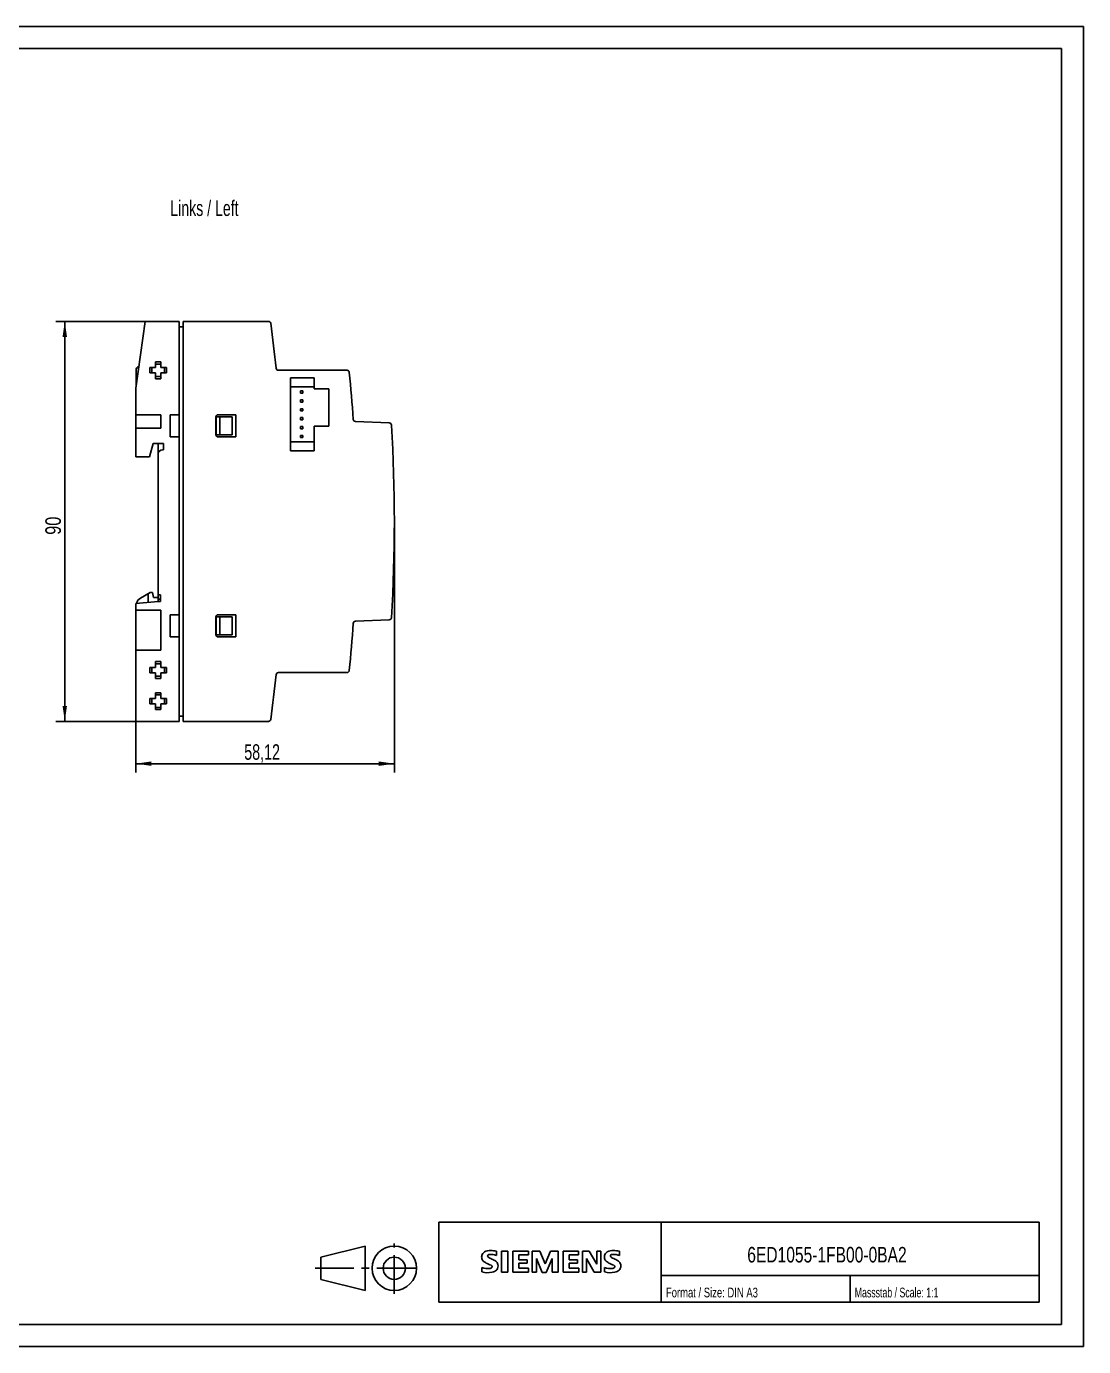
# Model space of a CAD drawing. Extents: x 0 to 420, y 0 to 297.
# Drawn here: x 182.3 to 420, y 0 to 297 of the extents above; entities that cross this region are included whole.
import ezdxf

# ---------------------------------------------------------------- set-up
doc = ezdxf.new("R2010")
doc.units = 0
doc.header["$LTSCALE"] = 23.1
doc.linetypes.add('CENTER', pattern=[0.6, 0.375, -0.075, 0.075, -0.075])
for name, color, linetype in [('11000_LEFT', 7, 'CONTINUOUS'), ('11100_DIM_LEFT', 7, 'CONTINUOUS'), ('11300_LEFT_GERMAN_ENGLISH', 7, 'CONTINUOUS'), ('90000_FRAME', 7, 'CONTINUOUS'), ('91000_TIP', 7, 'CONTINUOUS')]:
    doc.layers.add(name, color=color, linetype=linetype)
doc.styles.get("Standard").update_dxf_attribs({"font": 'txt', "width": 0.8})
doc.dimstyles.new('DIMSTYLE_1', dxfattribs={"dimtxt": 3.5, "dimasz": 3.5, "dimexe": 0.18, "dimexo": 0.0625, "dimgap": 0.09, "dimtad": 1, "dimtxsty": 'STANDARD', "dimcen": 0.09, "dimazin": 3, "dimtp": 0.05, "dimtm": 0.05, "dimtfac": 1, "dimtofl": 0, "dimtmove": 0, "dimatfit": 3, "dimtolj": 1})

# ---------------------------------------------------------------- blocks, each defined once
blk = doc.blocks.new('*D2')
at = {"layer": '11100_DIM_LEFT', "linetype": 'CONTINUOUS'}
for p, q in [((265.036694, 185.642363), (265.036694, 129.136403)), ((206.914282, 148.642363), (206.914282, 129.136403)), ((206.914282, 131.136403), (235.975488, 131.136403)), ((265.036694, 131.136403), (235.975488, 131.136403))]:
    blk.add_line(p, q, dxfattribs=at)
for points in [[(210.414282, 131.636403), (206.914282, 131.136403), (210.414282, 130.636403)], [(261.536694, 130.636403), (265.036694, 131.136403), (261.536694, 131.636403)]]:
    blk.add_solid(points, dxfattribs=at)
at = {"layer": '11100_DIM_LEFT', "linetype": 'CONTINUOUS', "width": 0.685714}
blk.add_text('58,12', height=3.5, dxfattribs=at).set_placement((231.285488, 132.011403))
blk = doc.blocks.new('*D3')
at = {"layer": '11100_DIM_LEFT', "linetype": 'CONTINUOUS'}
for p, q in [((212.818339, 230.642363), (188.933696, 230.642363)), ((190.933696, 230.642363), (190.933696, 185.642363)), ((190.933696, 140.642363), (190.933696, 185.642363)), ((211.763282, 140.642363), (188.933696, 140.642363))]:
    blk.add_line(p, q, dxfattribs=at)
for points in [[(191.433696, 227.142363), (190.933696, 230.642363), (190.433696, 227.142363)], [(190.433696, 144.142363), (190.933696, 140.642363), (191.433696, 144.142363)]]:
    blk.add_solid(points, dxfattribs=at)
at = {"layer": '11100_DIM_LEFT', "linetype": 'CONTINUOUS', "width": 0.785714}
blk.add_text('90', height=3.5, rotation=90, dxfattribs=at).set_placement((190.058696, 182.622494))

msp = doc.modelspace()

# ---------------------------------------------------------------- linework, layer by layer
at = {"layer": '11000_LEFT', "color": 7, "linetype": 'CONTINUOUS'}
for p, q in [((206.914, 215.642), (209.022, 230.642)), ((209.022, 230.642), (216.614, 230.642)), ((216.614, 230.642), (216.614, 140.642)), ((216.614, 229.442), (217.514, 229.442)), ((217.514, 230.642), (217.514, 140.642)), ((217.514, 230.642), (236.736, 230.642)), ((210.022, 219.042), (210.022, 220.242)), ((210.022, 220.242), (211.322, 220.242)), ((210.522, 220.242), (210.522, 219.042)), ((211.322, 220.242), (211.322, 221.542)), ((211.322, 221.542), (212.522, 221.542)), ((212.522, 221.042), (211.322, 221.042)), ((212.522, 220.242), (212.522, 221.542)), ((212.522, 220.242), (213.822, 220.242)), ((213.322, 219.042), (213.322, 220.242)), ((213.822, 220.242), (213.822, 219.042)), ((206.964, 215.998), (206.964, 219.642)), ((210.022, 219.042), (211.322, 219.042)), ((211.322, 217.742), (211.322, 219.042)), ((211.322, 218.242), (212.522, 218.242)), ((212.522, 217.742), (211.322, 217.742)), ((212.522, 217.742), (212.522, 219.042)), ((212.522, 219.042), (213.822, 219.042)), ((238.964, 219.642), (254.409, 219.642)), ((241.714, 201.542), (241.714, 217.942)), ((241.714, 217.942), (247.014, 217.942)), ((247.014, 217.942), (247.014, 215.442)), ((206.914, 200.142), (206.914, 215.642)), ((247.014, 215.942), (241.714, 215.942)), ((243.964, 214.992), (243.964, 214.492)), ((244.464, 214.992), (243.964, 214.992)), ((243.964, 214.492), (244.464, 214.492)), ((244.464, 214.492), (244.464, 214.992)), ((247.014, 215.442), (250.314, 215.442)), ((250.314, 215.442), (250.314, 207.042)), ((243.964, 212.992), (243.964, 212.492)), ((244.464, 212.992), (243.964, 212.992)), ((243.964, 212.492), (244.464, 212.492)), ((243.964, 210.992), (243.964, 210.492)), ((244.464, 210.992), (243.964, 210.992)), ((244.464, 212.492), (244.464, 212.992)), ((244.464, 210.492), (244.464, 210.992)), ((206.914, 209.642), (212.514, 209.642)), ((212.514, 209.642), (212.514, 206.642)), ((214.614, 209.642), (214.614, 204.642)), ((216.614, 209.642), (214.614, 209.642)), ((224.914, 209.142), (224.914, 205.142)), ((224.964, 205.142), (224.964, 209.142)), ((224.964, 209.142), (228.564, 209.142)), ((229.414, 209.642), (225.414, 209.642)), ((225.764, 205.142), (225.764, 209.142)), ((228.564, 205.142), (228.564, 209.142)), ((229.414, 204.642), (229.414, 209.642)), ((243.964, 210.492), (244.464, 210.492)), ((243.964, 208.992), (243.964, 208.492)), ((244.464, 208.992), (243.964, 208.992)), ((243.964, 208.492), (244.464, 208.492)), ((244.464, 208.492), (244.464, 208.992)), ((256.262, 208.123), (263.889, 207.79)), ((212.514, 206.642), (206.914, 206.642)), ((224.964, 205.142), (228.564, 205.142)), ((243.964, 206.992), (243.964, 206.492)), ((244.464, 206.992), (243.964, 206.992)), ((243.964, 206.492), (244.464, 206.492)), ((243.964, 204.992), (243.964, 204.492)), ((244.464, 204.992), (243.964, 204.992)), ((244.464, 206.492), (244.464, 206.992)), ((244.464, 204.492), (244.464, 204.992)), ((247.014, 207.042), (247.014, 201.542)), ((250.314, 207.042), (247.014, 207.042)), ((210.836, 203.142), (209.975, 200.142)), ((213.114, 203.142), (210.836, 203.142)), ((211.917, 167.643), (211.917, 203.142)), ((213.114, 201.742), (213.114, 203.142)), ((216.614, 204.642), (214.614, 204.642)), ((225.414, 204.642), (229.414, 204.642)), ((241.714, 203.542), (247.014, 203.542)), ((243.964, 204.492), (244.464, 204.492)), ((209.975, 200.142), (206.914, 200.142)), ((212.914, 201.742), (213.114, 201.742)), ((247.014, 201.542), (241.714, 201.542)), ((210.122, 169.642), (207.964, 168.397)), ((209.667, 167.446), (209.667, 169.38)), ((210.122, 169.642), (210.622, 169.642)), ((210.622, 169.642), (210.917, 168.542)), ((206.914, 167.205), (211.917, 167.643)), ((206.914, 140.642), (206.914, 167.205)), ((210.917, 168.542), (211.917, 168.542)), ((212.417, 169.142), (211.917, 169.142)), ((211.917, 168.142), (212.417, 168.142)), ((212.417, 167.643), (211.917, 167.643)), ((212.417, 167.643), (212.417, 169.142)), ((212.514, 165.642), (206.914, 165.642)), ((212.514, 156.642), (212.514, 165.642)), ((214.614, 164.642), (214.614, 159.642)), ((214.614, 164.642), (216.614, 164.642)), ((224.914, 164.142), (224.914, 160.142)), ((224.964, 160.142), (224.964, 164.142)), ((224.964, 164.142), (228.564, 164.142)), ((229.414, 164.642), (225.414, 164.642)), ((225.764, 160.142), (225.764, 164.142)), ((228.564, 160.142), (228.564, 164.142)), ((229.414, 159.642), (229.414, 164.642)), ((263.889, 163.495), (256.262, 163.162)), ((214.614, 159.642), (216.614, 159.642)), ((224.964, 160.142), (228.564, 160.142)), ((225.414, 159.642), (229.414, 159.642)), ((206.914, 156.642), (212.514, 156.642)), ((210.022, 151.592), (210.022, 152.792)), ((210.022, 152.792), (211.322, 152.792)), ((210.022, 151.592), (211.322, 151.592)), ((210.522, 152.792), (210.522, 151.592)), ((211.322, 152.792), (211.322, 154.092)), ((211.322, 154.092), (212.522, 154.092)), ((212.522, 153.592), (211.322, 153.592)), ((211.322, 150.292), (211.322, 151.592)), ((212.522, 152.792), (212.522, 154.092)), ((212.522, 152.792), (213.822, 152.792)), ((212.522, 150.292), (212.522, 151.592)), ((212.522, 151.592), (213.822, 151.592)), ((213.322, 151.592), (213.322, 152.792)), ((213.822, 152.792), (213.822, 151.592)), ((254.409, 151.642), (238.964, 151.642)), ((211.322, 150.792), (212.522, 150.792)), ((212.522, 150.292), (211.322, 150.292)), ((210.022, 144.592), (210.022, 145.792)), ((210.022, 145.792), (211.322, 145.792)), ((210.522, 145.792), (210.522, 144.592)), ((211.322, 145.792), (211.322, 147.092)), ((211.322, 147.092), (212.522, 147.092)), ((212.522, 146.592), (211.322, 146.592)), ((212.522, 145.792), (212.522, 147.092)), ((212.522, 145.792), (213.822, 145.792)), ((213.322, 144.592), (213.322, 145.792)), ((213.822, 145.792), (213.822, 144.592)), ((210.022, 144.592), (211.322, 144.592)), ((211.322, 143.292), (211.322, 144.592)), ((211.322, 143.792), (212.522, 143.792)), ((212.522, 143.292), (211.322, 143.292)), ((212.522, 144.592), (213.822, 144.592)), ((212.522, 143.292), (212.522, 144.592)), ((216.614, 140.642), (206.914, 140.642)), ((216.614, 141.842), (217.514, 141.842)), ((236.736, 140.642), (217.514, 140.642))]:
    msp.add_line(p, q, dxfattribs=at)
for centre, radius, start, end in [((236.736, 230.142), 0.5, 7.85767, 90), ((-85.708, 185.642), 326, 6.06555, 7.85767), ((207.964, 219.642), 1, 110.88846, 180), ((238.964, 220.142), 0.5, 186.06555, 270), ((254.409, 219.142), 0.5, 5.62545, 90), ((-85.695, 185.642), 342.25, 3.84433, 5.62545), ((225.414, 209.142), 0.5, 90, 180), ((256.283, 208.622), 0.5, 183.84433, 267.5), ((225.414, 205.142), 0.5, 180, 270), ((263.867, 207.29), 0.5, 3.54354, 87.5), ((-85.713, 185.642), 350.75, 356.45646, 3.54354), ((212.914, 200.742), 1, 90, 175.83476), ((208.964, 166.664), 2, 120, 163.98843), ((225.414, 164.142), 0.5, 90, 180), ((263.867, 163.994), 0.5, 272.5, 356.45646), ((-85.695, 185.642), 342.25, 354.37456, 356.15567), ((256.283, 162.662), 0.5, 92.5, 176.15567), ((225.414, 160.142), 0.5, 180, 270), ((238.964, 151.142), 0.5, 90, 173.93445), ((254.409, 152.142), 0.5, 270, 354.37456), ((-85.708, 185.642), 326, 352.14233, 353.93445), ((236.736, 141.142), 0.5, 270, 352.14233)]:
    msp.add_arc(centre, radius, start, end, dxfattribs=at)
at = {"layer": '90000_FRAME', "color": 7, "linetype": 'CONTINUOUS'}
for p, q in [((420, 297), (0, 297)), ((420, 0), (420, 297)), ((415, 292), (5, 292)), ((415, 5), (415, 292)), ((275, 28), (410, 28)), ((275, 10), (275, 28)), ((325, 10), (325, 28)), ((410, 10), (410, 28)), ((284.895, 20.916), (285.169, 21.19)), ((288.03, 20.499), (288.03, 21.449)), ((289.124, 21.497), (290.55, 21.497)), ((289.124, 21.497), (289.124, 16.744)), ((290.55, 21.497), (290.55, 16.744)), ((295.16, 21.497), (291.643, 21.497)), ((291.643, 21.497), (291.643, 16.744)), ((295.16, 21.497), (295.16, 20.618)), ((297.727, 21.497), (296.016, 21.497)), ((296.016, 16.744), (296.016, 21.497)), ((297.727, 21.497), (298.963, 18.597)), ((300.151, 21.497), (298.963, 18.597)), ((301.862, 21.497), (300.151, 21.497)), ((301.862, 21.497), (301.862, 16.744)), ((306.473, 21.497), (302.956, 21.497)), ((302.956, 21.497), (302.956, 16.744)), ((306.473, 21.497), (306.473, 20.618)), ((308.85, 21.497), (307.305, 21.497)), ((307.305, 16.744), (307.305, 21.497)), ((308.85, 21.497), (310.537, 18.55)), ((311.488, 21.497), (310.537, 21.497)), ((310.537, 21.497), (310.537, 18.55)), ((311.488, 21.497), (311.488, 16.744)), ((315.623, 20.499), (315.623, 21.449)), ((295.16, 20.618), (293.021, 20.618)), ((293.021, 20.618), (293.021, 19.548)), ((294.875, 19.548), (293.021, 19.548)), ((294.875, 18.764), (293.021, 18.764)), ((293.021, 18.764), (293.021, 17.647)), ((294.875, 19.548), (294.875, 18.764)), ((298.297, 16.696), (296.966, 19.786)), ((296.966, 16.744), (296.966, 19.786)), ((300.484, 19.833), (299.153, 16.696)), ((300.484, 19.833), (300.484, 16.744)), ((306.473, 20.618), (304.334, 20.618)), ((304.334, 20.618), (304.334, 19.548)), ((306.188, 19.548), (304.334, 19.548)), ((306.188, 18.764), (304.334, 18.764)), ((304.334, 18.764), (304.334, 17.647)), ((306.188, 19.548), (306.188, 18.764)), ((309.967, 16.744), (308.255, 19.786)), ((308.255, 16.744), (308.255, 19.786)), ((284.703, 16.839), (284.703, 17.789)), ((289.124, 16.744), (290.55, 16.744)), ((291.643, 16.744), (295.208, 16.744)), ((295.208, 17.647), (293.021, 17.647)), ((295.208, 17.647), (295.208, 16.744)), ((296.016, 16.744), (296.966, 16.744)), ((298.297, 16.696), (299.153, 16.696)), ((301.862, 16.744), (300.484, 16.744)), ((302.956, 16.744), (306.52, 16.744)), ((306.52, 17.647), (304.334, 17.647)), ((306.52, 17.647), (306.52, 16.744)), ((307.305, 16.744), (308.255, 16.744)), ((311.488, 16.744), (309.967, 16.744)), ((312.296, 16.839), (312.296, 17.789)), ((325, 16), (410, 16)), ((367.5, 10), (367.5, 16)), ((275, 10), (410, 10)), ((5, 5), (415, 5)), ((0, 0), (420, 0))]:
    msp.add_line(p, q, dxfattribs=at)
for centre, radius, start, end in [((285.795, 20.25), 1.12, 142.81392, 167.1523), ((286.14, 19.943), 1.581, 121.2141, 141.52548), ((286.52, 19.254), 2.367, 86.2218, 120.42726), ((286.251, 12.558), 9.068, 78.68271, 87.31476), ((313.387, 20.25), 1.12, 142.81392, 167.1523), ((313.733, 19.943), 1.581, 121.2141, 141.52548), ((314.112, 19.254), 2.367, 86.2218, 120.42726), ((313.844, 12.558), 9.068, 78.68271, 87.31476), ((285.963, 20.142), 1.309, 164.19749, 195.80251), ((285.9, 20.102), 1.239, 194.79522, 225.71766), ((286.504, 20.808), 2.166, 227.31193, 242.70403), ((290.359, 28.342), 10.629, 242.86201, 247.1042), ((286.307, 20.368), 0.303, 154.44004, 221.82017), ((286.386, 20.289), 0.41, 102.82878, 149.22596), ((286.717, 20.754), 0.866, 222.77604, 239.03624), ((279.564, 2.549), 17.332, 65.34147, 67.39978), ((287.619, 22.35), 2.699, 240.0482, 251.37797), ((286.803, 18.546), 2.202, 84.04001, 103.34277), ((284.21, 13.424), 6.859, 59.90203, 68.20365), ((286.692, 17.976), 0.34, 305.50322, 72.46529), ((286.463, 16.129), 4.642, 70.26259, 82.95242), ((286.886, 18.062), 1.505, 25.95629, 59.48348), ((286.958, 18.14), 1.406, 335.3868, 24.39151), ((313.555, 20.142), 1.309, 164.19749, 195.80251), ((313.493, 20.102), 1.239, 194.79522, 225.71766), ((314.097, 20.808), 2.166, 227.31193, 242.70403), ((317.952, 28.342), 10.629, 242.86201, 247.1042), ((313.9, 20.368), 0.303, 154.44004, 221.82017), ((313.979, 20.289), 0.41, 102.82878, 149.22596), ((314.31, 20.754), 0.866, 222.77604, 239.03624), ((307.156, 2.549), 17.332, 65.34147, 67.39978), ((315.212, 22.35), 2.699, 240.0482, 251.37797), ((314.396, 18.546), 2.202, 84.04001, 103.34277), ((311.803, 13.424), 6.859, 59.90203, 68.20365), ((314.285, 17.976), 0.34, 305.50322, 72.46529), ((314.055, 16.129), 4.642, 70.26259, 82.95242), ((314.479, 18.062), 1.505, 25.95629, 59.48348), ((314.551, 18.14), 1.406, 335.3868, 24.39151), ((285.948, 20.801), 3.259, 247.53002, 280.75795), ((286.126, 21.378), 4.757, 252.59392, 280.98166), ((286.408, 18.701), 1.112, 277.71, 295.68849), ((286.581, 18.76), 2.101, 282.40584, 311.86444), ((286.954, 18.193), 1.433, 315.89046, 333.52293), ((313.541, 20.801), 3.259, 247.53002, 280.75795), ((313.719, 21.378), 4.757, 252.59392, 280.98166), ((314, 18.701), 1.112, 277.71, 295.68849), ((314.174, 18.76), 2.101, 282.40584, 311.86444), ((314.546, 18.193), 1.433, 315.89046, 333.52293)]:
    msp.add_arc(centre, radius, start, end, dxfattribs=at)
at = {"layer": '91000_TIP', "color": 7, "linetype": 'CONTINUOUS'}
for p, q in [((248.508, 20.129), (258.508, 22.629)), ((258.508, 22.629), (258.508, 12.629)), ((248.508, 20.129), (248.508, 15.129)), ((248.508, 15.129), (258.508, 12.629))]:
    msp.add_line(p, q, dxfattribs=at)
at = {"layer": '91000_TIP', "color": 7, "linetype": 'CENTER'}
for p, q in [((265.008, 11.907), (265.008, 23.191)), ((247.229, 17.629), (270.831, 17.629))]:
    msp.add_line(p, q, dxfattribs=at)
at = {"layer": '91000_TIP', "color": 7, "linetype": 'CONTINUOUS'}
for radius in [5, 2.5]:
    msp.add_circle((265.008, 17.629), radius, dxfattribs=at)

# ---------------------------------------------------------------- texts
at = {"layer": '11300_LEFT_GERMAN_ENGLISH', "linetype": 'CONTINUOUS', "width": 0.678571}
msp.add_text('Links / Left', height=3.5, dxfattribs=at).set_placement((214.654, 254.352))
at = {"layer": '90000_FRAME', "color": 7, "linetype": 'CONTINUOUS'}
for s, height, width, p in [('6ED1055-1FB00-0BA2', 3.5, 0.748677, (344.382, 18.925)), ('Format / Size: DIN A3', 2.2, 0.723356, (326.092, 11.067)), ('Massstab / Scale: 1:1', 2.2, 0.668934, (368.545, 11.067))]:
    msp.add_text(s, height=height, dxfattribs=dict(at, width=width)).set_placement(p)

# ---------------------------------------------------------------- dimensions: what is measured, and where the dimension line sits
at = {"layer": '11100_DIM_LEFT', "linetype": 'CONTINUOUS'}
dim = msp.add_linear_dim(base=(190.934, 140.642), p1=(212.818, 230.642), p2=(211.763, 140.642), angle=270, text='90', dimstyle='DIMSTYLE_1', dxfattribs=at)
dim.commit()
dim.dimension.update_dxf_attribs({"geometry": '*D3', "text_midpoint": (188.309, 185.372), "dimtype": 160})
dim = msp.add_linear_dim(base=(265.037, 131.136), p1=(206.914, 148.642), p2=(265.037, 185.642), text='58,12', dimstyle='DIMSTYLE_1', dxfattribs=at)
dim.commit()
dim.dimension.update_dxf_attribs({"geometry": '*D2', "text_midpoint": (237.285, 133.761), "dimtype": 160})

doc.saveas('drawing.dxf')
